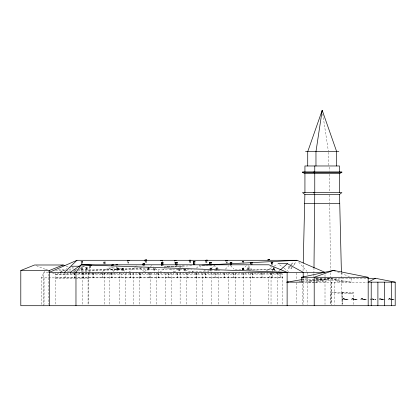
<?xml version="1.0" encoding="UTF-8"?>
<svg xmlns="http://www.w3.org/2000/svg" width="416" height="416" viewBox="0 0 416 416"><rect width="100%" height="100%" fill="white"/><g stroke="black" fill="none" stroke-linecap="round" stroke-linejoin="round"><path stroke-width="0.31" stroke-dasharray="2.08 1.56" d="M313.888 276.598L313.919 274.014M313.924 273.364L313.971 268.84M302.224 304.418L302.869 277.893M303.04 270.78L303.196 264.311M61.313 272.324L60.897 273.832L59.935 273.832L59.582 272.828M70.959 272.324L70.543 273.832L69.581 273.832L69.233 272.828M80.049 272.324L79.633 273.832L78.676 273.832L78.322 272.828M89.466 272.324L89.05 273.832L88.088 273.832L87.734 272.828M98.852 272.288L98.436 273.801L97.474 273.801L97.126 272.792M108.269 272.288L107.848 273.801L106.891 273.801L106.538 272.792M117.359 272.288L116.943 273.801L115.981 273.801L115.627 272.792M126.953 272.288L126.537 273.801L125.575 273.801L125.221 272.792M136.448 272.324L136.032 273.832L135.07 273.832L134.722 272.828M145.865 272.324L145.449 273.832L144.487 273.832L144.134 272.828M154.955 272.324L154.539 273.832L153.577 273.832L153.228 272.828M164.497 272.324L164.076 273.832L163.119 273.832L162.765 272.828M173.987 272.288L173.571 273.801L172.614 273.801L172.26 272.792M183.404 272.288L182.988 273.801L182.026 273.801L181.672 272.792M192.494 272.288L192.078 273.801L191.121 273.801L190.767 272.792M201.911 272.288L201.495 273.801L200.533 273.801L200.179 272.792M211.463 272.324L211.047 273.832L210.09 273.832L209.737 272.828M220.88 272.324L220.464 273.832L219.502 273.832L219.149 272.828M229.97 272.324L229.554 273.832L228.597 273.832L228.244 272.828M239.387 272.324L238.971 273.832L238.009 273.832L237.656 272.828M249.007 272.288L248.586 273.801L247.629 273.801L247.276 272.792M258.419 272.288L258.003 273.801L257.041 273.801L256.693 272.792M267.509 272.288L267.093 273.801L266.136 273.801L265.782 272.792M276.926 272.288L276.51 273.801L275.548 273.801L275.194 272.792M64.459 272.324L64.033 273.832L62.988 273.832L62.39 272.324M73.965 272.828L73.684 273.832L72.634 273.832L72.036 272.324M83.054 272.828L82.774 273.832L81.728 273.832L81.125 272.324M92.472 272.828L92.191 273.832L91.14 273.832L90.542 272.324M101.858 272.792L101.577 273.801L100.526 273.801L99.928 272.288M111.27 272.792L110.989 273.801L109.944 273.801L109.346 272.288M120.364 272.792L120.084 273.801L119.033 273.801L118.435 272.288M129.958 272.792L129.678 273.801L128.627 273.801L128.029 272.288M139.454 272.828L139.173 273.832L138.122 273.832L137.524 272.324M148.866 272.828L148.585 273.832L147.54 273.832L146.942 272.324M157.96 272.828L157.68 273.832L156.629 273.832L156.031 272.324M167.497 272.828L167.216 273.832L166.171 273.832L165.573 272.324M176.992 272.792L176.712 273.801L175.666 273.801L175.063 272.288M186.41 272.792L186.129 273.801L185.078 273.801L184.48 272.288M195.499 272.792L195.218 273.801L194.173 273.801L193.57 272.288M204.916 272.792L204.63 273.801L203.585 273.801L202.987 272.288M214.469 272.828L214.188 273.832L213.143 273.832L212.54 272.324M223.881 272.828L223.6 273.832L222.555 273.832L221.957 272.324M232.976 272.828L232.695 273.832L231.65 273.832L231.046 272.324M242.388 272.828L242.107 273.832L241.062 273.832L240.464 272.324M252.008 272.792L251.727 273.801L250.682 273.801L250.078 272.288M261.425 272.792L261.144 273.801L260.094 273.801L259.496 272.288M270.514 272.792L270.234 273.801L269.188 273.801L268.585 272.288M279.932 272.792L279.651 273.801L278.6 273.801L278.002 272.288M58.453 272.828L58.12 273.832L57.06 273.832L56.628 272.828M68.099 272.828L67.772 273.832L66.711 273.832L66.279 272.828M86.606 272.828L86.278 273.832L85.218 273.832L84.786 272.828M95.992 272.792L95.664 273.801L94.604 273.801L94.172 272.792M105.409 272.792L105.076 273.801L104.016 273.801L103.584 272.792M114.499 272.792L114.171 273.801L113.11 273.801L112.679 272.792M124.093 272.792L123.76 273.801L122.704 273.801L122.268 272.792M133.588 272.828L133.26 273.832L132.2 273.832L131.768 272.828M143.005 272.828L142.672 273.832L141.612 273.832L141.18 272.828M152.095 272.828L151.767 273.832L150.706 273.832L150.275 272.828M161.637 272.828L161.304 273.832L160.243 273.832L159.812 272.828M171.127 272.792L170.799 273.801L169.738 273.801L169.307 272.792M180.544 272.792L180.211 273.801L179.156 273.801L178.719 272.792M189.634 272.792L189.306 273.801L188.245 273.801L187.814 272.792M199.051 272.792L198.718 273.801L197.657 273.801L197.226 272.792M208.603 272.828L208.276 273.832L207.215 273.832L206.783 272.828M218.02 272.828L217.688 273.832L216.627 273.832L216.195 272.828M227.11 272.828L226.782 273.832L225.722 273.832L225.29 272.828M236.527 272.828L236.194 273.832L235.134 273.832L234.702 272.828M246.142 272.792L245.814 273.801L244.754 273.801L244.322 272.792M255.559 272.792L255.232 273.801L254.171 273.801L253.739 272.792M264.649 272.792L264.321 273.801L263.26 273.801L262.829 272.792M274.066 272.792L273.733 273.801L272.678 273.801L272.246 272.792M342.774 298.927L342.482 299.811L348.296 299.811L343.616 298.444L342.774 298.927L346.471 299.811L343.174 298.444M351.884 298.927L351.593 299.811L357.406 299.811L352.721 298.444L351.884 298.927L355.581 299.811L352.284 298.444M361.046 298.927L360.75 299.811L366.564 299.811L361.884 298.444L361.046 298.927L364.738 299.811L361.447 298.444M370.094 299.811L370.386 298.927L374.083 299.811L371.883 298.896M383.885 299.468L379.938 298.444L379.246 299.811L383.916 299.811M388.726 298.927L388.435 299.811L394.243 299.811L389.563 298.444L388.726 298.927L392.418 299.811L389.126 298.444M41.278 304.413L41.278 277.867L44.611 271.258M271.185 272.912L268.684 277.867L268.684 304.413M272.293 270.707L272.849 269.604L275.714 270.91M292.188 267.478L291.496 268.46L288.787 268.46L291.216 265.028M291.564 264.534L292.947 262.574L290.035 265.512M293.576 265.517L295.656 262.574L292.744 265.512M225.321 269.225L228.831 265.678M242.424 269.667L246.376 265.678M288.787 268.46L288.787 266.77L289.619 265.933M278.611 271.502L280.004 270.27M191.511 272.324L194.407 269.849M196.336 268.2L199.238 265.725L214.76 265.725L218.624 269.022M208 271.497L210.413 269.438M210.896 269.022L214.76 265.725M343.465 282.157L329.514 278.299L324.99 282.157L316.462 278.299L315.312 278.814M128.736 272.324L134.524 267.566M135.002 267.171L136.932 265.58L137.894 266.375M144.539 271.528L149.843 267.171M150.327 266.77L151.772 265.58L153.218 266.77M159.832 272.324L164.32 268.762M166.312 267.176L167.31 266.386L181.542 266.386L183.534 267.972M174.06 272.324L177.549 269.552M179.546 267.972L181.542 266.386M266.198 270.998L272.142 267.353M274.305 266.027L277.545 264.035M102.523 271.398L108.571 268.013L119.106 268.013L126.256 272.017M113.064 271.398L119.106 268.013M62.473 271.102L66.95 268.663M74.589 271.409L75.707 270.8M79.622 268.663L84.1 266.224L91.042 272.324M314.579 282.157L307.835 282.157L314.735 279.068M315.193 282.152L316.42 282.152L329.514 278.299L307.835 282.157M316.446 282.157L329.514 278.299M301.85 279.594L307.861 278.242M302.115 282.053L316.155 279.729L322.769 278.242M299.052 281.336L301.631 281.159M302.276 281.117L322.894 279.729L351.213 282.157L351.213 277.904M81.318 271.45L149.323 267.93M164.221 267.16L192.072 265.72M67.491 271.44L70.086 271.315M73.325 271.159L77.215 270.967M77.865 270.936L142.698 267.784M164.091 266.75L185.484 265.71M52.494 272.943L55.432 274.331L116.438 273.005M188.479 271.44L220.282 270.748M248.836 270.13L272.849 269.604L274.31 270.811M55.432 274.331L282.584 274.04L282.584 277.659L55.432 277.867M242.07 261.144L243.875 261.144M272.267 264.997L272.657 264.997M81.567 266.224L84.1 266.224M288.787 266.77L290.956 266.77M117.53 267.181L116.158 267.181L116.158 265.356M113.178 267.613L111.81 267.613L111.81 265.788M273.047 267.857L274.851 267.857M149.453 267.93L147.654 267.696M45.448 269.604L48.698 269.604M58.443 269.604L65.588 269.604M68.838 269.604L72.088 269.604M75.982 269.604L77.282 269.604M77.932 269.604L191.636 269.604M235.165 269.604L272.849 269.604L272.849 270.878M55.494 270.499L65.234 270.499M65.884 270.499L70.429 270.499M74.324 270.499L75.624 270.499M209.919 270.66L211.286 270.66M215.79 270.676L217.157 270.676M48.355 272.324L43.852 272.324L43.852 305.708M41.278 277.867L282.838 277.867L282.838 304.413M316.462 278.299L367.047 278.299M55.432 278.34L75.27 278.34M75.91 278.34L88.499 278.34M301.246 279.729L337.802 279.729L351.213 282.157M301.246 282.157L367.552 282.157M352.586 292.318L352.586 293.55L341.973 293.55L331.864 292.318M370.661 299.811L375.908 299.811L371.228 298.444M342.477 292.318L352.586 293.55M389.563 298.444L389.964 298.927L394.243 299.811M380.375 298.444L380.775 298.927L385.06 299.811M371.628 298.927L375.908 299.811M361.884 298.444L362.284 298.927L366.564 299.811M352.721 298.444L353.122 298.927L357.406 299.811M343.616 298.444L344.016 298.927L348.296 299.811M331.188 278.242L337.802 279.729L337.802 282.157M316.28 278.242L322.894 279.729L322.894 282.157M379.538 298.927L383.235 299.811L379.938 298.444M337.605 272.002L349.435 276.604M66.139 266.188L68.536 267.145M69.134 267.384L73.325 269.064M73.923 269.303L76.32 270.26M36.374 265.71L46.556 269.781M280.29 272.995L282.584 274.04M108.571 268.013L114.613 271.398M279.583 264.831L283.577 267.826M284.076 268.2L288.569 271.575M185.531 269.552L188.022 271.534M167.31 266.386L168.308 267.176M170.305 268.762L174.793 272.324M155.142 268.356L159 271.528M139.823 267.961L144.16 271.528M276.744 272.828L282.838 277.867M270.338 266.048L276.208 271.071M199.238 265.725L202.134 268.2M204.064 269.849L205.993 271.497M71.89 266.63L73.736 268.258M248.128 265.678L252.959 270.551M230.589 265.678L234.099 269.225M298.73 262.215L306.966 271.362M389.964 298.927L390.255 299.811M380.775 298.927L381.072 299.811M362.284 298.927L362.575 299.811M353.122 298.927L353.418 299.811M344.016 298.927L344.308 299.811M322.78 114.109L328.344 151.034M341.416 272.719L342.186 304.418M329.67 195.005L329.753 202.894M329.763 204.147L330.45 270.13M330.481 272.719L330.808 304.418M353.626 304.434L353.626 292.318L330.824 292.318L330.824 304.434M342.42 292.318L342.42 304.434M341.973 292.318L342.03 304.434M334.838 282.157L334.838 304.439M331.677 282.157L331.677 304.439M331.63 282.157L331.63 304.439M329.644 167.164L329.644 171.314M329.644 174.288L329.644 191.974M328.442 152.292L328.442 165.355M325.005 274.784L325.005 276.624M325.005 277.243L325.005 304.439M316.155 279.729L316.155 282.157M307.835 272.324L307.835 274.784M307.835 278.47L307.835 304.439M303.207 278.47L303.207 304.439M296.535 272.938L296.535 279.703M296.535 282.797L296.535 304.439M291.496 266.77L291.496 268.46M280.696 272.906L280.696 277.831M277.68 272.964L277.68 304.429M274.633 268.466L274.633 270.291L273.265 270.291L273.265 267.857M274.243 268.466L274.243 270.291M273.655 267.857L273.655 270.291M272.849 271.513L272.849 277.867M271.279 272.906L271.279 277.831M271.045 272.906L271.029 304.429M262.189 272.906L262.189 277.831M261.633 272.906L261.633 277.831M252.772 272.906L252.772 277.831M252.538 272.906L252.538 277.831M250.427 272.964L250.427 304.429M249.106 267.847L249.106 270.514M248.716 267.847L248.716 270.514M248.128 267.847L248.128 270.514M247.738 267.847L247.738 269.906M243.76 272.964L243.76 304.429M243.656 261.144L243.656 263.578M243.62 268.008L243.62 270.676M243.266 261.144L243.266 262.361M243.23 268.008L243.23 270.676M243.126 272.906L243.157 277.867M242.679 261.144L242.679 262.361M242.642 268.008L242.642 270.676M242.289 261.144L242.289 262.361M242.252 268.008L242.252 270.067M235.284 272.964L235.284 304.429M233.74 272.938L233.74 277.867M233.506 272.938L233.506 277.867M228.66 272.324L228.66 304.429M227.287 261.758L227.287 262.974L225.919 262.974L225.919 260.546M226.897 261.758L226.897 262.974M226.309 261.758L226.309 262.974M224.65 272.938L224.65 277.867M224.089 272.938L224.089 277.867M218.41 272.964L218.41 304.429M217.157 268.008L217.157 270.067M216.767 268.008L216.767 270.067M216.18 268.008L216.18 270.067M215.233 272.938L215.233 277.867M214.999 272.938L214.999 277.867M211.775 272.964L211.775 304.429M211.286 267.998L211.286 270.052M210.896 267.998L210.896 270.052M210.309 267.998L210.309 270.052M206.955 260.967L206.955 262.792L205.587 262.792L205.587 260.364M206.565 260.967L206.565 262.792M205.977 260.967L205.977 262.792M205.681 272.906L205.681 277.831M205.582 272.938L205.582 277.867M202.738 272.964L202.738 304.429M196.3 272.964L196.3 304.429M196.264 272.906L196.264 277.831M196.03 272.906L196.03 277.831M190.648 260.832L190.648 262.657L189.275 262.657L189.275 260.224M190.258 260.832L190.258 262.657M189.665 260.832L189.665 262.657M187.174 272.906L187.174 277.831M186.612 272.906L186.586 304.429M185.338 269.147L185.338 270.972L183.971 270.972L183.971 268.544M184.948 269.147L184.948 270.972M184.361 269.147L184.361 270.972M180.133 272.324L180.133 304.429M179.941 269.058L179.941 270.884L178.573 270.884L178.573 268.45M179.551 269.058L179.551 270.884M178.963 269.058L178.963 270.884M177.757 272.906L177.757 277.831M177.523 272.906L177.523 277.831M174.611 261.456L174.611 263.281M171.626 272.964L171.626 304.429M168.267 272.938L168.267 277.867M168.111 272.906L168.111 277.831M165.36 272.964L165.36 304.429M162.198 261.269L162.198 263.094M158.725 272.938L158.725 277.867M158.616 272.938L158.616 277.867M156.426 272.964L156.426 304.429M154.814 268.507L154.814 270.332L153.447 270.332L153.447 267.899M154.424 268.507L154.424 270.332M153.837 268.507L153.837 270.332M150.15 272.324L150.15 304.429M149.635 272.938L149.635 277.867M149.24 267.696L149.24 270.364L147.867 270.364L147.867 267.696M149.074 272.938L149.074 277.867M148.85 267.696L148.85 270.364M148.257 267.696L148.257 270.364M146.432 260.749L146.432 262.574L145.064 262.574L145.064 260.14M146.042 260.749L146.042 262.574M145.454 260.749L145.454 262.574M140.218 272.938L140.218 277.867M139.984 272.938L139.984 277.867M139.802 272.964L139.802 304.429M133.718 272.964L133.718 304.429M130.723 272.906L130.723 277.831M130.567 272.938L130.567 277.867M128.84 261.825L128.84 263.042L127.468 263.042L127.468 260.608M128.45 261.825L128.45 263.042M127.858 261.825L127.858 263.042M125.263 272.964L125.263 304.429M123.297 268.242L123.297 270.91L121.924 270.91L121.924 268.242M122.907 268.242L122.907 270.91M122.314 268.242L122.314 270.91M121.129 272.906L121.072 277.831M119.168 272.324L119.168 304.429M118.342 268.148L118.342 270.811L116.974 270.811L116.974 268.148M117.952 268.148L117.952 270.811M117.364 268.148L117.364 270.811M112.034 272.906L112.034 277.831M111.478 272.906L111.478 277.831M109.626 272.964L109.626 304.429M105.154 261.934L105.154 264.602M104.764 261.934L104.764 264.602M104.172 261.934L104.172 264.602M104.192 272.964L104.192 304.429M103.782 261.934L103.782 263.994M102.622 272.906L102.622 277.831M102.388 272.906L102.388 277.831M93.236 272.938L93.236 277.867M92.971 272.906L92.971 277.831M91.052 265.668L89.253 265.668M90.839 265.668L90.839 268.336L89.466 268.336L89.466 265.668M90.449 265.668L90.449 268.336M89.856 265.668L89.856 268.336M88.509 272.324L88.499 304.439M88.067 272.927L88.067 304.439M87.131 267.571L87.131 270.239L85.764 270.239L85.764 267.571M86.741 267.571L86.741 270.239M86.154 267.571L86.154 270.239M83.819 272.938L83.819 277.867M83.585 272.938L83.585 277.867M82.68 272.964L82.68 304.429M82.545 261.196L82.545 263.864L81.177 263.864L81.177 261.196M82.467 267.847L82.467 270.509L81.094 270.509L81.094 267.847M82.155 261.196L82.155 263.864M82.077 267.847L82.077 270.509M81.567 261.196L81.567 263.864M81.484 267.847L81.484 270.509M74.729 272.938L74.729 277.867M74.173 272.938L74.173 277.867M65.083 272.324L65.078 277.867M55.432 272.823L55.432 304.439M48.355 270.499L48.355 304.429M44.049 277.867L44.049 304.413M82.763 261.196L80.959 261.43L82.763 261.196M105.368 261.934L103.568 262.168L105.368 261.934M87.35 267.571L85.545 267.805L87.35 267.571M82.68 267.847L80.881 268.076L82.68 267.847M249.324 267.847L247.52 268.081L249.324 267.847M211.505 267.998L209.7 268.232L211.505 267.998M217.376 268.008L215.571 268.242L217.376 268.008M243.838 268.008L242.034 268.242L243.838 268.008M118.56 268.148L116.756 268.377L118.56 268.148M123.51 268.242L121.711 268.476L123.51 268.242"/><path stroke-width="0.62" d="M313.976 268.19L314.746 194.397L313.721 192.603M303.228 263.016L304.886 194.397L302.505 192.603L341.905 192.603L339.524 194.397L304.886 194.397M287.123 305.708L287.123 272.324L268.866 264.794L81.307 264.794L75.972 272.324L75.972 305.708M64.475 272.324L76.976 260.291L296.998 260.291L325.005 272.324L49.338 272.324L76.976 260.291M280.467 269.859L287.435 263.702L303.207 272.324L303.207 277.243M70.226 272.324L81.307 264.794L287.123 272.324M339.477 173.659L341.858 172.354L341.858 171.907L302.552 171.907L302.552 172.354L304.933 173.659L339.477 173.659L339.477 192.603M60.237 272.324L61.911 271.409M395.2 282.157L375.461 278.299L368.176 282.157L395.2 282.157L395.2 305.708L20.8 305.708L20.8 270.499L34.575 264.992L63.144 264.992L64.943 265.71M20.8 270.499L49.369 270.499L63.144 264.992M301.246 279.729L286.811 282.157L301.475 282.157L301.475 277.295L333.46 270.395L368.176 277.295L368.176 305.708M286.811 282.157L288.746 282.027M201.786 265.216L296.998 260.291L289.864 260.634M305.562 151.668L338.848 151.668M302.552 172.354L341.858 172.354M304.668 203.502L339.742 203.502M174.392 260.614L176.197 260.614M278.086 263.702L287.435 263.702M71.427 266.224L79.664 266.224M301.475 277.295L368.176 277.295M367.697 278.299L375.461 278.299M81.307 264.794L91.676 265.195M335.239 271.081L333.46 270.395L314.2 277.295L314.2 305.708M322.395 111.561L322.202 110.292L307.726 151.668L307.726 165.974M339.524 194.397L341.401 272.074M391.284 282.157L391.362 305.708M384.592 282.157L384.592 305.708M377.9 282.157L377.9 305.708M371.207 282.157L371.207 305.708M339.477 171.907L339.477 165.974L304.933 165.974L304.933 171.907M336.684 165.974L336.684 151.668L322.202 110.292L315.968 151.668L315.968 165.974M314.766 165.974L314.766 171.907M314.766 192.603L314.766 173.659L313.742 171.907M304.933 173.659L304.933 192.603M272.657 262.335L272.657 264.389M271.674 262.335L271.674 264.389M271.284 262.335L271.284 263.78M252.002 262.335L252.002 264.389M251.025 262.335L251.025 264.389M250.635 262.335L250.635 263.78M231.702 262.335L231.702 264.997M230.719 262.335L230.719 264.997M230.329 262.335L230.329 264.997M211.047 262.335L211.047 264.997M210.064 262.335L210.064 264.997M209.674 262.335L209.674 264.997M194.792 261.57L194.792 264.233L193.809 264.233L193.809 261.57M193.419 261.57L193.419 264.233M190.861 260.224L189.062 260.224M177.029 262.486L177.029 265.148L176.051 265.148L176.051 262.486M175.661 262.486L175.661 264.54M162.906 262.824L162.906 265.486M162.417 260.66L160.612 260.66M161.923 262.824L161.923 265.486M161.533 262.824L161.533 265.486M144.383 263.864L144.383 265.309M143.4 263.864L143.4 265.309M143.01 263.864L143.01 265.309M117.744 264.748L115.944 264.748M49.369 270.499L49.338 305.708M269.656 259.615L267.852 259.849L269.656 259.615M146.65 259.912L144.846 260.14L146.65 259.912M207.173 260.13L205.369 260.364L207.173 260.13M227.505 260.312L225.701 260.546L227.505 260.312M129.054 260.38L127.254 260.608L129.054 260.38M195.005 261.57L193.206 261.799L195.005 261.57M211.26 262.335L209.461 262.564L211.26 262.335M231.915 262.335L230.116 262.564L231.915 262.335M252.221 262.335L250.416 262.564L252.221 262.335M272.87 262.335L271.071 262.564L272.87 262.335M177.247 262.486L175.443 262.72L177.247 262.486M163.119 262.824L161.32 263.058L163.119 262.824M144.596 263.864L142.797 264.092L144.596 263.864M113.396 264.95L111.592 265.179L113.396 264.95"/></g></svg>
